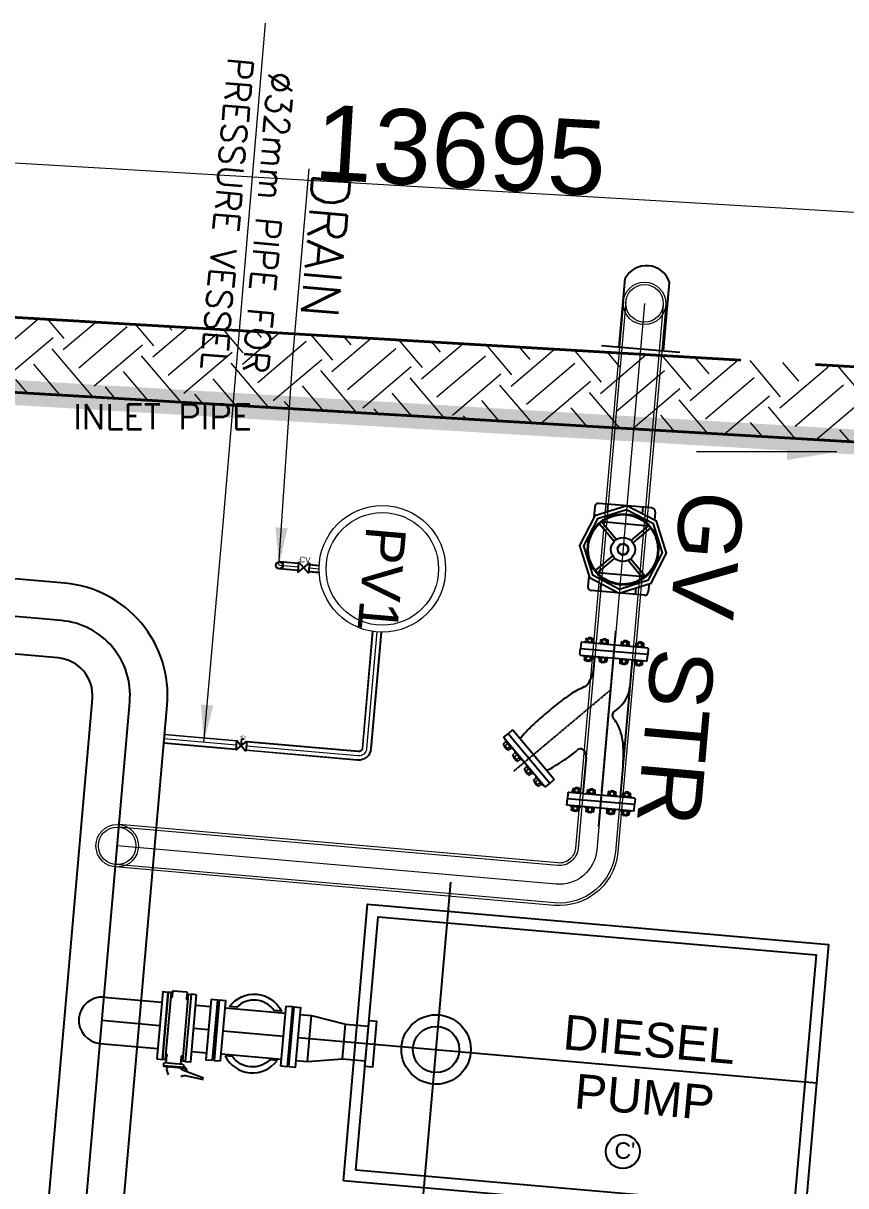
# Model space of a CAD drawing. Header units: inches. Extents: x 257070 to 799932, y -17980 to 269260.
# Drawn here: x 295210 to 298499, y 202446 to 207093 of the extents above; entities that cross this region are included whole.
import ezdxf
from ezdxf.enums import TextEntityAlignment as Align

# ---------------------------------------------------------------- set-up
doc = ezdxf.new("R2010")
doc.units = ezdxf.units.IN
doc.header["$MEASUREMENT"] = 0
doc.header["$PDMODE"] = 99
doc.header["$PDSIZE"] = 100
doc.linetypes.add('CENTER', pattern=[2, 1.25, -0.25, 0.25, -0.25])
for name, color, linetype in [('0-AES I-INFRA', 7, 'Continuous'), ('0-AES-FF-PUMP ROOM', 34, 'Continuous'), ('basement1_AP$0$A-_ROAD----_E-_-', 2, 'Continuous'), ('FIRE-HYD', 3, 'Continuous'), ('PRESSURE GAUGE', 7, 'Continuous')]:
    doc.layers.add(name, color=color, linetype=linetype)
doc.layers.add('0-AES-F-HYDRANT PIPE', color=7, linetype='Continuous', lineweight=15, true_color=0xf57247)
for name, color, linetype, lineweight in [('0-AES-F-SPRINKLER PIPE', 10, 'Continuous', 15), ('0-AES-F-TEXT', 7, 'Continuous', 15), ('0-AES-I-INFRA', 7, 'Continuous', 0), ('0-AES-P-COLD WATER SUPPLY PIPE', 5, 'Continuous', 15), ('E--CONCRETE-4', 4, 'Continuous', 40), ('F--BRICKWALL HATCH', 252, 'Continuous', 20), ('FSP', 1, 'Continuous', 5)]:
    doc.layers.add(name, color=color, linetype=linetype, lineweight=lineweight)
doc.styles.add('ARIAL', font='arial.ttf')
doc.styles.add('format', font='arial.ttf')
doc.styles.get("Standard").update_dxf_attribs({"font": 'arial.ttf'})
doc.dimstyles.new('AES-PLUMBING', dxfattribs={"dimtxt": 100, "dimasz": 100, "dimexe": 0, "dimexo": 0, "dimgap": 0.01, "dimtad": 1, "dimdec": 0, "dimdsep": 46, "dimtxsty": 'Standard', "dimcen": 10, "dimclrd": 7, "dimclre": 7, "dimclrt": 7, "dimadec": 0, "dimazin": 0, "dimtfac": 1, "dimtdec": 0, "dimtmove": 0, "dimatfit": 3, "dimfxl": 1, "dimlwd": -1, "dimlwe": -1, "dimarcsym": 1})
doc.dimstyles.new('AES-SLEEVE', dxfattribs={"dimtxt": 95, "dimasz": 75, "dimexe": 0, "dimexo": 0, "dimgap": 20, "dimtad": 1, "dimtoh": 1, "dimdec": 0, "dimzin": 1, "dimdsep": 46, "dimtxsty": 'Standard', "dimcen": 2.5, "dimclrd": 7, "dimclre": 7, "dimclrt": 7, "dimadec": 0, "dimazin": 0, "dimtfac": 1, "dimtdec": 0, "dimtmove": 0, "dimatfit": 3, "dimfxl": 0.18, "dimlwd": -1, "dimarcsym": 0})

# ---------------------------------------------------------------- blocks, each defined once
blk = doc.blocks.new('A$C3A1F5BA5')
at = {"layer": '0-AES I-INFRA', "color": 7}
for p, q in [((-3875.4, 3964.1, 0), (-3843.6, 4047.2, 17.5)), ((-3851.8, 3981, 0), (-3836, 4046.5, 17.5)), ((-4177.9, 3986.6, 0), (-4176.9, 3997.7, 0)), ((-4176.9, 3997.7, 0), (-3909.2, 3974.3, 0)), ((-4191.6, 3926.9, 0), (-4187, 3978.9, 0)), ((-4184, 3981.5, 0), (-4161.7, 3979.5, 0)), ((-4177.9, 3986.6, 0), (-3910.2, 3963.2, 0)), ((-4155.6, 3984.6, 0), (-4155.6, 3984.6, 0)), ((-3896.8, 3956.4, 0), (-3927.4, 3959, 0)), ((-3909.2, 3974.3, 0), (-3910.2, 3963.2, 0)), ((-3896.1, 3965.1, 0), (-3902.6, 3890.9, 0)), ((-3893.1, 3967.6, 0), (-3884.7, 3966.9, 0)), ((-3884.1, 3973.6, 0), (-3891.7, 3887.2, 0)), ((-3880.7, 3974.2, 0), (-3888.3, 3886.9, 0)), ((-3883.9, 3975.5, 0), (-3871.2, 3980.6, 0)), ((-3872.2, 3976.8, 0), (-3883.1, 3973.5, 0)), ((-4189, 3923.9, 0), (-4166.7, 3921.9, 0)), ((-4183.9, 3917.8, 0), (-4184.9, 3906.7, 0)), ((-4184.9, 3906.7, 0), (-3917.2, 3883.3, 0)), ((-4183.9, 3917.8, 0), (-3916.2, 3894.4, 0)), ((-4161.7, 3915.9, 0), (-4161.7, 3915.9, 0)), ((-3886.7, 3905.8, 0), (-3880.6, 3898.2, 0)), ((-3880.6, 3898.2, 0), (-3855.7, 3906.1, 0)), ((-3901.9, 3898.8, 0), (-3932.4, 3901.4, 0)), ((-3916.2, 3894.4, 0), (-3917.2, 3883.3, 0)), ((-3900, 3887.9, 0), (-3888.3, 3886.9, 0))]:
    blk.add_line(p, q, dxfattribs=at)
at = {"layer": '0-AES I-INFRA', "color": 7, "elevation": 0}
for points in [[(-3431.8, 4606.6), (-4537.5, 4703.3), (-4376.4, 6546.2), (-3270.6, 6449.5)], [(-3473.8, 4656.7), (-4487.4, 4745.3), (-4334.3, 6496.1), (-3320.7, 6407.5)], [(-3888.5, 4692.9), (-4072.8, 4709.1), (-4070.1, 4739.6), (-3885.8, 4723.5)], [(-3886.8, 4388.6), (-4127.2, 4409.6), (-4125, 4435.5), (-3884.6, 4414.5)], [(-3889.6, 4356.5), (-4130, 4377.5), (-4127.8, 4403.3), (-3887.4, 4382.3)], [(-3910.7, 4115.4), (-4151.1, 4136.4), (-4153.4, 4110.6), (-3913, 4089.6)], [(-3913.5, 4083.3), (-4153.9, 4104.3), (-4156.2, 4078.5), (-3915.8, 4057.4)], [(-4175.1, 4020), (-4177.1, 3997.7), (-3909.2, 3974.3), (-3907.3, 3996.6)], [(-3919, 3861), (-3917.1, 3883.3), (-4184.9, 3906.7), (-4186.9, 3884.4)]]:
    blk.add_lwpolyline(points, close=True, dxfattribs=at)
for points in [[(-4004.8, 4425), (-3823.5, 6497.9)], [(-3287.5, 4918.9), (-4625.4, 5035.9)], [(-4092.9, 4478.7), (-4057.8, 4614.9), (-4049.7, 4707)], [(-3908.6, 4462.6), (-3919.6, 4602.8), (-3911.5, 4695)], [(-3919.6, 4602.8), (-4057.8, 4614.9)], [(-4096.9, 4433), (-4092.9, 4478.7)], [(-3908.6, 4462.6), (-4092.9, 4478.7)], [(-3912.6, 4416.9), (-3908.6, 4462.6)], [(-4123.1, 4134), (-4102, 4375)], [(-4099.7, 4400.9), (-4099.2, 4407.2)], [(-4007.6, 4392.8), (-4007, 4399.1)], [(-3915.4, 4384.8), (-3914.9, 4391.1)], [(-4030.9, 4125.9), (-4009.8, 4367)], [(-3938.8, 4117.9), (-3917.7, 4358.9)], [(-4125.9, 4101.8), (-4125.3, 4108.2)], [(-4033.7, 4093.8), (-4033.2, 4100.1)], [(-3941.6, 4085.7), (-3941, 4092)], [(-4133.3, 4016.3), (-4128.1, 4076)], [(-4041.2, 4008.3), (-4036, 4067.9)], [(-3949.1, 4000.2), (-3943.8, 4059.9)], [(-4165.4, 3649.4), (-4145.2, 3880.8)], [(-4073.3, 3641.3), (-4053.1, 3872.7)], [(-3981.1, 3633.2), (-3960.9, 3864.7)]]:
    blk.add_lwpolyline(points, dxfattribs=at)
for points in [[(-4128.1, 4151.5, -0.561078), (-4109.9, 4358.7), (-4112.5, 4329.8, 0.463605), (-4125.5, 4180.4)], [(-3930.8, 4134.2, 0.561078), (-3912.7, 4341.5), (-3915.2, 4312.6, -0.463605), (-3928.3, 4163.1)]]:
    blk.add_lwpolyline(points, format="xyb", close=True, dxfattribs=at)
at = {"layer": '0-AES I-INFRA', "color": 7, "ltscale": 1000, "elevation": 0}
for points in [[(2117.1, 3250.6), (-5332.8, 3902, 0.414214), (-5820.3, 3492.9), (-5874.3, 2875.1, 0.414214), (-5465.2, 2387.7), (5071.6, 1466.3)], [(2104.1, 3101.1), (-5345.8, 3752.6, 0.414214), (-5670.8, 3479.8), (-5724.9, 2862.1, 0.414214), (-5452.1, 2537.1), (5084.6, 1615.7)], [(2091, 2951.7), (-5358.9, 3603.1, 0.414214), (-5521.4, 3466.8), (-5575.4, 2849, 0.414214), (-5439.1, 2686.5), (5097.7, 1765.1)]]:
    blk.add_lwpolyline(points, format="xyb", dxfattribs=at)
at = {"layer": '0-AES I-INFRA', "color": 7}
for centre, radius in [((-3548.7, 5723.6, 0), 67.8), ((-3956.5, 4977.4, 0), 138.7), ((-3956.5, 4977.4, 0), 92.5)]:
    blk.add_circle(centre, radius, dxfattribs=at)
blk.add_arc((-4073.3, 3641.3, 0), 92.5, 175.0026, 355.0026, dxfattribs=at)
at = {"layer": '0-AES I-INFRA', "color": 7, "extrusion": (0, 0, -1)}
for centre, major_axis, start_param, end_param in [((-4184.2, 3978.7, 0), (1.8, -2.14), 2.356194, 3.926991), ((-4161.2, 3985.1, 0), (4.28, 3.59), 0.785398, 2.356194), ((-3926.9, 3964.6, 0), (3.59, -4.28), 0.785398, 2.356194), ((-3893.3, 3964.8, 0), (1.8, -2.14), 2.356194, 3.926991), ((-3883.5, 3974.5, 0), (0.849, 0.713), 1.973259, 4.973773), ((-3882.8, 3965.9, 0), (4.89, -5.83), -0.626071, 0.60116), ((-3817.7, 3972.8, 0), (26.9, 22.6), 3.375043, 4.077809), ((-4188.8, 3926.7, 0), (2.14, 1.8), 2.356194, 3.926991), ((-4167.2, 3916.4, 0), (4.28, 3.59), 5.497787, 7.068583), ((-3932.9, 3895.9, 0), (4.28, 3.59), 3.926991, 5.497787), ((-3899.8, 3890.7, 0), (2.14, 1.8), 2.356194, 3.926991)]:
    blk.add_ellipse(centre, major_axis=major_axis, ratio=1, start_param=start_param, end_param=end_param, dxfattribs=at)
at = {"layer": '0-AES I-INFRA', "color": 7, "style": 'ARIAL'}
blk.add_text("C'", height=65.66, rotation=90, dxfattribs=at).set_placement((-3552.6, 5690.5, 0), align=Align.MIDDLE_LEFT)
at = {"layer": '0-AES I-INFRA', "color": 7, "insert": (-3739.4, 5304.8, 0), "char_height": 138.75, "attachment_point": 7, "rotation": 85.0026}
blk.add_mtext_dynamic_manual_height_columns('\\pi156.22176;DIESEL \\P\\pi221.71631;PUMP', width=980.071, gutter_width=25000, heights=[0], dxfattribs=at)
blk = doc.blocks.new('A$C6CDB6CA7')
at = {"layer": 'FIRE-HYD', "ltscale": 20}
for p, q in [((151, 147, 0), (151, 351, 0)), ((0, 294, 0), (0, 0, 0)), ((0, 294, 0), (303, 0, 0)), ((0, 0, 0), (303, 294, 0)), ((303, 294, 0), (303, 0, 0))]:
    blk.add_line(p, q, dxfattribs=at)
at = {"layer": 'FIRE-HYD', "ltscale": 20, "elevation": 0}
blk.add_lwpolyline([(151, 351), (218, 351)], dxfattribs=at)
at = {"layer": '0-AES-F-TEXT', "insert": (91, 444, 0), "char_height": 66.45, "attachment_point": 1}
blk.add_mtext_dynamic_manual_height_columns('\\pi6.75419;BFV', width=186.51, gutter_width=12.5, heights=[0], dxfattribs=at)
blk = doc.blocks.new('A$C5E046F5F')
at = {"color": 7}
for p, q in [((-137.8, 71.8), (-137.8, 66.8)), ((-135.5, 59.8), (-135.5, 78.8)), ((-135.5, 73.8), (-135.5, 65)), ((-75.5, 59.8), (-75.5, 78.8)), ((-75.5, 73.8), (-75.5, 65)), ((-73.1, 71.8), (-73.1, 66.8)), ((277.2, 71.8), (277.2, 66.8)), ((279.5, 59.8), (279.5, 78.8)), ((279.5, 73.8), (279.5, 65)), ((339.5, 59.8), (339.5, 78.8)), ((339.5, 73.8), (339.5, 65)), ((341.9, 71.8), (341.9, 66.8)), ((-135.5, 19.2), (-135.5, 38.2)), ((-135.5, 33.2), (-135.5, 24.4)), ((-87.5, 51.7), (291.5, 51.7)), ((-75.5, 19.2), (-75.5, 38.2)), ((-75.5, 33.2), (-75.5, 24.4)), ((279.5, 19.2), (279.5, 38.2)), ((279.5, 33.2), (279.5, 24.4)), ((339.5, 19.2), (339.5, 38.2)), ((339.5, 33.2), (339.5, 24.4)), ((-137.8, 31.2), (-137.8, 26.2)), ((-73.1, 31.2), (-73.1, 26.2)), ((45.3, 27.8), (58.7, 14.4)), ((277.2, 31.2), (277.2, 26.2)), ((341.9, 31.2), (341.9, 26.2)), ((-137.8, -26.2), (-137.8, -31.2)), ((-135.5, -38.2), (-135.5, -19.2)), ((-135.5, -24.2), (-135.5, -33)), ((-75.5, -38.2), (-75.5, -19.2)), ((-75.5, -24.2), (-75.5, -33)), ((-73.1, -26.2), (-73.1, -31.2)), ((277.2, -26.2), (277.2, -31.2)), ((279.5, -38.2), (279.5, -19.2)), ((279.5, -24.2), (279.5, -33)), ((339.5, -38.2), (339.5, -19.2)), ((339.5, -24.2), (339.5, -33)), ((341.9, -26.2), (341.9, -31.2)), ((-135.5, -78.8), (-135.5, -59.8)), ((-55.2, -51.7), (-87.5, -51.7)), ((-75.5, -78.8), (-75.5, -59.8)), ((190.5, -51.7), (291.5, -51.7)), ((279.5, -78.8), (279.5, -59.8)), ((339.5, -78.8), (339.5, -59.8)), ((-137.8, -66.8), (-137.8, -71.8)), ((-135.5, -64.8), (-135.5, -73.6)), ((-75.5, -64.8), (-75.5, -73.6)), ((-73.1, -66.8), (-73.1, -71.8)), ((277.2, -66.8), (277.2, -71.8)), ((279.5, -64.8), (279.5, -73.6)), ((339.5, -64.8), (339.5, -73.6)), ((341.9, -66.8), (341.9, -71.8)), ((267.3, -189.8), (281.7, -175.4)), ((278.1, -179), (272.4, -184.8)), ((278.3, -182), (273.9, -186.3)), ((239, -218.1), (253.5, -203.7)), ((249.8, -207.3), (244.1, -213)), ((250, -210.3), (245.7, -214.6)), ((203.7, -253.5), (218.1, -239)), ((214.5, -242.6), (208.7, -248.4)), ((214.6, -245.7), (210.3, -250)), ((175.4, -281.7), (189.8, -267.3)), ((186.2, -270.9), (180.4, -276.7)), ((186.3, -273.9), (182, -278.3))]:
    blk.add_line(p, q, dxfattribs=at)
at = {"color": 7, "linetype": 'Continuous'}
for p, q in [((-135.5, 78.8), (-135.5, 75.8)), ((-125.5, 81.8), (-125.5, 56.8)), ((-123.5, 93), (-123.5, -93)), ((-123.5, 93), (-105.5, 93)), ((-105.5, 93), (-105.5, -93)), ((-105.5, 93), (-105.5, -93)), ((-90.5, 93), (-105.5, 93)), ((-87.5, 90), (-87.5, -90)), ((-85.5, 81.8), (-85.5, 56.8)), ((-75.5, 78.8), (-75.5, 75.8)), ((279.5, 78.8), (279.5, 75.8)), ((289.5, 81.8), (289.5, 56.8)), ((291.5, 90), (291.5, -90)), ((294.5, 93), (309.5, 93)), ((309.5, 93), (309.5, -93)), ((309.5, 93), (309.5, -93)), ((327.5, 93), (309.5, 93)), ((327.5, 93), (327.5, -93)), ((329.5, 81.8), (329.5, 56.8)), ((339.5, 78.8), (339.5, 75.8)), ((-135.5, 38.2), (-135.5, 35.2)), ((-125.5, 41.2), (-125.5, 16.2)), ((-85.5, 41.2), (-85.5, 16.2)), ((-75.5, 38.2), (-75.5, 35.2)), ((279.5, 38.2), (279.5, 35.2)), ((289.5, 41.2), (289.5, 16.2)), ((329.5, 41.2), (329.5, 16.2)), ((339.5, 38.2), (339.5, 35.2)), ((-135.5, -19.2), (-135.5, -22.2)), ((-125.5, -16.2), (-125.5, -41.2)), ((-85.5, -16.2), (-85.5, -41.2)), ((-75.5, -19.2), (-75.5, -22.2)), ((279.5, -19.2), (279.5, -22.2)), ((289.5, -16.2), (289.5, -41.2)), ((329.5, -16.2), (329.5, -41.2)), ((339.5, -19.2), (339.5, -22.2)), ((-135.5, -59.8), (-135.5, -62.8)), ((-125.5, -56.8), (-125.5, -81.8)), ((-85.5, -56.8), (-85.5, -81.8)), ((-75.5, -59.8), (-75.5, -62.8)), ((279.5, -59.8), (279.5, -62.8)), ((289.5, -56.8), (289.5, -81.8)), ((329.5, -56.8), (329.5, -81.8)), ((339.5, -59.8), (339.5, -62.8)), ((-123.5, -93), (-105.5, -93)), ((-90.5, -93), (-105.5, -93)), ((294.5, -93), (309.5, -93)), ((327.5, -93), (309.5, -93)), ((259, -134.6), (134.6, -259)), ((271.5, -145.2), (145.2, -271.5)), ((271.5, -145.2), (145.2, -271.5)), ((282.1, -157.7), (157.7, -282.1)), ((259, -134.6), (260.9, -134.6)), ((260.9, -134.6), (271.5, -145.2)), ((282.1, -155.8), (271.5, -145.2)), ((282.1, -155.8), (282.1, -157.7)), ((276.7, -166), (257.9, -184.8)), ((281.7, -175.4), (279.6, -177.5)), ((248.4, -194.3), (229.6, -213)), ((253.5, -203.7), (251.3, -205.8)), ((213, -229.6), (194.3, -248.4)), ((218.1, -239), (215.9, -241.2)), ((134.6, -260.9), (134.6, -259)), ((134.6, -260.9), (145.2, -271.5)), ((155.8, -282.1), (145.2, -271.5)), ((155.8, -282.1), (157.7, -282.1)), ((184.8, -257.9), (166, -276.7)), ((189.8, -267.3), (187.6, -269.5))]:
    blk.add_line(p, q, dxfattribs=at)
at = {"color": 7, "linetype": 'CENTER'}
for p, q in [((-125.5, 79.8), (-134.5, 79.8)), ((-125.5, 74.8), (-134.5, 74.8)), ((-123.5, 82.8), (-124.5, 82.8)), ((-87.5, 82.8), (-86.5, 82.8)), ((-85.5, 79.8), (-76.5, 79.8)), ((-85.5, 74.8), (-76.5, 74.8)), ((289.5, 79.8), (280.5, 79.8)), ((289.5, 74.8), (280.5, 74.8)), ((291.5, 82.8), (290.5, 82.8)), ((327.5, 82.8), (328.5, 82.8)), ((329.5, 79.8), (338.5, 79.8)), ((329.5, 74.8), (338.5, 74.8)), ((-125.5, 64), (-134.5, 64)), ((-125.5, 58.8), (-134.5, 58.8)), ((-125.5, 39.2), (-134.5, 39.2)), ((-125.5, 34.2), (-134.5, 34.2)), ((-123.5, 55.8), (-124.5, 55.8)), ((-123.5, 42.2), (-124.5, 42.2)), ((-87.5, 55.8), (-86.5, 55.8)), ((-87.5, 42.2), (-86.5, 42.2)), ((-85.5, 64), (-76.5, 64)), ((-85.5, 58.8), (-76.5, 58.8)), ((-85.5, 39.2), (-76.5, 39.2)), ((-85.5, 34.2), (-76.5, 34.2)), ((289.5, 64), (280.5, 64)), ((289.5, 58.8), (280.5, 58.8)), ((289.5, 39.2), (280.5, 39.2)), ((289.5, 34.2), (280.5, 34.2)), ((291.5, 55.8), (290.5, 55.8)), ((291.5, 42.2), (290.5, 42.2)), ((327.5, 55.8), (328.5, 55.8)), ((327.5, 42.2), (328.5, 42.2)), ((329.5, 64), (338.5, 64)), ((329.5, 58.8), (338.5, 58.8)), ((329.5, 39.2), (338.5, 39.2)), ((329.5, 34.2), (338.5, 34.2)), ((-125.5, 23.4), (-134.5, 23.4)), ((-125.5, 18.2), (-134.5, 18.2)), ((-85.5, 23.4), (-76.5, 23.4)), ((-85.5, 18.2), (-76.5, 18.2)), ((289.5, 23.4), (280.5, 23.4)), ((289.5, 18.2), (280.5, 18.2)), ((329.5, 23.4), (338.5, 23.4)), ((329.5, 18.2), (338.5, 18.2)), ((-125.5, -18.2), (-134.5, -18.2)), ((-125.5, -23.2), (-134.5, -23.2)), ((-85.5, -18.2), (-76.5, -18.2)), ((-85.5, -23.2), (-76.5, -23.2)), ((289.5, -18.2), (280.5, -18.2)), ((289.5, -23.2), (280.5, -23.2)), ((329.5, -18.2), (338.5, -18.2)), ((329.5, -23.2), (338.5, -23.2)), ((-125.5, -34), (-134.5, -34)), ((-125.5, -39.2), (-134.5, -39.2)), ((-125.5, -58.8), (-134.5, -58.8)), ((-125.5, -63.8), (-134.5, -63.8)), ((-123.5, -42.2), (-124.5, -42.2)), ((-123.5, -55.8), (-124.5, -55.8)), ((-87.5, -42.2), (-86.5, -42.2)), ((-87.5, -55.8), (-86.5, -55.8)), ((-85.5, -34), (-76.5, -34)), ((-85.5, -39.2), (-76.5, -39.2)), ((-85.5, -58.8), (-76.5, -58.8)), ((-85.5, -63.8), (-76.5, -63.8)), ((289.5, -34), (280.5, -34)), ((289.5, -39.2), (280.5, -39.2)), ((289.5, -58.8), (280.5, -58.8)), ((289.5, -63.8), (280.5, -63.8)), ((291.5, -42.2), (290.5, -42.2)), ((291.5, -55.8), (290.5, -55.8)), ((327.5, -42.2), (328.5, -42.2)), ((327.5, -55.8), (328.5, -55.8)), ((329.5, -34), (338.5, -34)), ((329.5, -39.2), (338.5, -39.2)), ((329.5, -58.8), (338.5, -58.8)), ((329.5, -63.8), (338.5, -63.8)), ((-125.5, -74.6), (-134.5, -74.6)), ((-125.5, -79.8), (-134.5, -79.8)), ((-123.5, -82.8), (-124.5, -82.8)), ((-87.5, -82.8), (-86.5, -82.8)), ((-85.5, -74.6), (-76.5, -74.6)), ((-85.5, -79.8), (-76.5, -79.8)), ((289.5, -74.6), (280.5, -74.6)), ((289.5, -79.8), (280.5, -79.8)), ((291.5, -82.8), (290.5, -82.8)), ((327.5, -82.8), (328.5, -82.8)), ((329.5, -74.6), (338.5, -74.6)), ((329.5, -79.8), (338.5, -79.8)), ((247.7, -192.1), (248.4, -192.8)), ((255.8, -184), (256.5, -184.8)), ((259.4, -183.3), (265.9, -189.8)), ((264.4, -178.3), (270.9, -184.8)), ((271.6, -171.1), (278.1, -177.5)), ((275.2, -167.4), (281.7, -173.9)), ((276, -163.8), (276.7, -164.6)), ((227.5, -212.3), (228.2, -213)), ((231.1, -211.6), (237.6, -218.1)), ((236.1, -206.6), (242.6, -213)), ((243.3, -199.3), (249.8, -205.8)), ((247, -195.7), (253.5, -202.2)), ((184, -255.8), (184.8, -256.5)), ((192.1, -247.7), (192.8, -248.4)), ((195.7, -247), (202.2, -253.5)), ((200.8, -241.9), (207.3, -248.4)), ((208, -234.7), (214.5, -241.2)), ((211.6, -231.1), (218.1, -237.6)), ((212.3, -227.5), (213, -228.2)), ((163.8, -276), (164.6, -276.7)), ((167.4, -275.2), (173.9, -281.7)), ((172.5, -270.2), (179, -276.7)), ((179.7, -263), (186.2, -269.5)), ((183.3, -259.4), (189.8, -265.9))]:
    blk.add_line(p, q, dxfattribs=at)
at = {"color": 8, "linetype": 'CENTER'}
for p, q in [((378, 0), (-163.5, 0)), ((0, 0), (246.4, -246.4))]:
    blk.add_line(p, q, dxfattribs=at)
at = {"color": 7}
for centre, radius, start, end in [((-134.8, 71.8), 3, 105.67, 180), ((-134.8, 66.8), 3, 180, 254.33), ((-134.5, 78.8), 1, 90, 180), ((-134.5, 75.8), 1, 180, 270), ((-134.5, 73.8), 1, 90, 180), ((-134.5, 65), 1, 180, 270), ((-124.5, 81.8), 1, 90, 180), ((-86.5, 81.8), 1, 0, 90), ((-76.5, 78.8), 1, 0, 90), ((-76.5, 75.8), 1, 270, 0), ((-76.5, 73.8), 1, 0, 90), ((-76.5, 65), 1, 270, 0), ((-76.1, 71.8), 3, 0, 74.33), ((-76.1, 66.8), 3, 285.67, 0), ((280.2, 71.8), 3, 105.67, 180), ((280.2, 66.8), 3, 180, 254.33), ((280.5, 78.8), 1, 90, 180), ((280.5, 75.8), 1, 180, 270), ((280.5, 73.8), 1, 90, 180), ((280.5, 65), 1, 180, 270), ((290.5, 81.8), 1, 90, 180), ((328.5, 81.8), 1, 0, 90), ((338.5, 78.8), 1, 0, 90), ((338.5, 75.8), 1, 270, 0), ((338.5, 73.8), 1, 0, 90), ((338.5, 65), 1, 270, 0), ((338.9, 71.8), 3, 0, 74.33), ((338.9, 66.8), 3, 285.67, 0), ((-134.8, 31.2), 3, 105.67, 180), ((-134.5, 63), 1, 90, 180), ((-134.5, 59.8), 1, 180, 270), ((-134.5, 38.2), 1, 90, 180), ((-134.5, 35.2), 1, 180, 270), ((-134.5, 33.2), 1, 90, 180), ((-124.5, 56.8), 1, 180, 270), ((-124.5, 41.2), 1, 90, 180), ((-86.5, 56.8), 1, 270, 0), ((-86.5, 41.2), 1, 0, 90), ((-76.5, 63), 1, 0, 90), ((-76.5, 59.8), 1, 270, 0), ((-76.5, 38.2), 1, 0, 90), ((-76.5, 35.2), 1, 270, 0), ((-76.5, 33.2), 1, 0, 90), ((-76.1, 31.2), 3, 0, 74.33), ((-12.4, -29.9), 81.6, 45, 90), ((145.8, -50.5), 93.9, 112.0367, 134.3395), ((178.9, -132.4), 182.3, 99.5178, 112.0367), ((200.9, -263.2), 314.9, 90, 99.5178), ((200.9, -263.2), 314.9, 89.4108, 90), ((280.2, 31.2), 3, 105.67, 180), ((280.5, 63), 1, 90, 180), ((280.5, 59.8), 1, 180, 270), ((280.5, 38.2), 1, 90, 180), ((280.5, 35.2), 1, 180, 270), ((280.5, 33.2), 1, 90, 180), ((290.5, 56.8), 1, 180, 270), ((290.5, 41.2), 1, 90, 180), ((328.5, 56.8), 1, 270, 0), ((328.5, 41.2), 1, 0, 90), ((338.5, 63), 1, 0, 90), ((338.5, 59.8), 1, 270, 0), ((338.5, 38.2), 1, 0, 90), ((338.5, 35.2), 1, 270, 0), ((338.5, 33.2), 1, 0, 90), ((338.9, 31.2), 3, 0, 74.33), ((-134.8, 26.2), 3, 180, 254.33), ((-134.5, 24.4), 1, 180, 270), ((-134.5, 22.4), 1, 90, 180), ((-134.5, 19.2), 1, 180, 270), ((-76.5, 24.4), 1, 270, 0), ((-76.5, 22.4), 1, 0, 90), ((-76.5, 19.2), 1, 270, 0), ((-76.1, 26.2), 3, 285.67, 0), ((68.4, 24), 13.6, 225, 319.4839), ((96.4, 0), 23.3, 134.3395, 139.4839), ((280.2, 26.2), 3, 180, 254.33), ((280.5, 24.4), 1, 180, 270), ((280.5, 22.4), 1, 90, 180), ((280.5, 19.2), 1, 180, 270), ((338.5, 24.4), 1, 270, 0), ((338.5, 22.4), 1, 0, 90), ((338.5, 19.2), 1, 270, 0), ((338.9, 26.2), 3, 285.67, 0), ((-134.8, -26.2), 3, 105.67, 180), ((-134.8, -31.2), 3, 180, 254.33), ((-134.5, -19.2), 1, 90, 180), ((-134.5, -22.2), 1, 180, 270), ((-134.5, -24.2), 1, 90, 180), ((-76.5, -19.2), 1, 0, 90), ((-76.5, -22.2), 1, 270, 0), ((-76.5, -24.2), 1, 0, 90), ((-76.1, -26.2), 3, 0, 74.33), ((-76.1, -31.2), 3, 285.67, 0), ((280.2, -26.2), 3, 105.67, 180), ((280.2, -31.2), 3, 180, 254.33), ((280.5, -19.2), 1, 90, 180), ((280.5, -22.2), 1, 180, 270), ((280.5, -24.2), 1, 90, 180), ((338.5, -19.2), 1, 0, 90), ((338.5, -22.2), 1, 270, 0), ((338.5, -24.2), 1, 0, 90), ((338.9, -26.2), 3, 0, 74.33), ((338.9, -31.2), 3, 285.67, 0), ((-134.8, -66.8), 3, 105.67, 180), ((-134.5, -33), 1, 180, 270), ((-134.5, -35), 1, 90, 180), ((-134.5, -38.2), 1, 180, 270), ((-134.5, -59.8), 1, 90, 180), ((-134.5, -62.8), 1, 180, 270), ((-134.5, -64.8), 1, 90, 180), ((-124.5, -41.2), 1, 180, 270), ((-124.5, -56.8), 1, 90, 180), ((-86.5, -41.2), 1, 270, 0), ((-86.5, -56.8), 1, 0, 90), ((-76.5, -33), 1, 270, 0), ((-76.5, -35), 1, 0, 90), ((-76.5, -38.2), 1, 270, 0), ((-76.5, -59.8), 1, 0, 90), ((-76.5, -62.8), 1, 270, 0), ((-76.5, -64.8), 1, 0, 90), ((-76.1, -66.8), 3, 0, 74.33), ((-55.2, -133.3), 81.6, 52.3876, 90), ((182.9, -67.7), 13.6, 124.2939, 228.6897), ((190.5, -78.9), 27.2, 90, 124.2939), ((280.2, -66.8), 3, 105.67, 180), ((280.5, -33), 1, 180, 270), ((280.5, -35), 1, 90, 180), ((280.5, -38.2), 1, 180, 270), ((280.5, -59.8), 1, 90, 180), ((280.5, -62.8), 1, 180, 270), ((280.5, -64.8), 1, 90, 180), ((290.5, -41.2), 1, 180, 270), ((290.5, -56.8), 1, 90, 180), ((328.5, -41.2), 1, 270, 0), ((328.5, -56.8), 1, 0, 90), ((338.5, -33), 1, 270, 0), ((338.5, -35), 1, 0, 90), ((338.5, -38.2), 1, 270, 0), ((338.5, -59.8), 1, 0, 90), ((338.5, -62.8), 1, 270, 0), ((338.5, -64.8), 1, 0, 90), ((338.9, -66.8), 3, 0, 74.33), ((-134.8, -71.8), 3, 180, 254.33), ((-134.5, -73.6), 1, 180, 270), ((-134.5, -75.6), 1, 90, 180), ((-134.5, -78.8), 1, 180, 270), ((-124.5, -81.8), 1, 180, 270), ((-86.5, -81.8), 1, 270, 0), ((-76.5, -73.6), 1, 270, 0), ((-76.5, -75.6), 1, 0, 90), ((-76.5, -78.8), 1, 270, 0), ((-76.1, -71.8), 3, 285.67, 0), ((-13.7, -79.5), 13.6, 27.1902, 52.3876), ((179.8, 20), 204, 207.1902, 218.3517), ((99.9, -162.1), 112.1, 44.9609, 48.6897), ((-18.2, -280), 278.9, 41.2571, 44.9609), ((-223, -459.6), 551.3, 38.623, 41.2571), ((280.2, -71.8), 3, 180, 254.33), ((280.5, -73.6), 1, 180, 270), ((280.5, -75.6), 1, 90, 180), ((280.5, -78.8), 1, 180, 270), ((290.5, -81.8), 1, 180, 270), ((328.5, -81.8), 1, 270, 0), ((338.5, -73.6), 1, 270, 0), ((338.5, -75.6), 1, 0, 90), ((338.5, -78.8), 1, 270, 0), ((338.9, -71.8), 3, 285.67, 0), ((417.6, 208.1), 507.2, 218.3517, 222.2359), ((-223, -459.6), 551.3, 35.9888, 38.623), ((783.4, 540.2), 1001.3, 222.2359, 225), ((-2.5, -299.6), 278.9, 30.8235, 35.9888), ((783.4, 540.2), 1001.3, 225, 227.7641), ((257.2, -184), 1.02, 225, 315), ((266.6, -189.1), 1.02, 225, 315), ((271.8, -184.2), 3.06, 240.67, 315), ((270.2, -185.5), 1.02, 315, 45), ((271.6, -184), 1.02, 225, 315), ((276, -165.3), 1.02, 315, 45), ((277.4, -178.3), 1.02, 315, 45), ((278.8, -176.8), 1.02, 225, 315), ((276.1, -179.8), 3.06, 315, 29.33), ((281, -174.7), 1.02, 315, 45), ((451.3, 174.4), 507.2, 227.7641, 231.6483), ((263.2, -63.4), 204, 231.6483, 238.4454), ((228.9, -212.3), 1.02, 225, 315), ((238.3, -217.4), 1.02, 225, 315), ((243.5, -212.5), 3.06, 240.67, 315), ((243.3, -212.3), 1.02, 225, 315), ((241.9, -213.8), 1.02, 315, 45), ((247.7, -193.6), 1.02, 315, 45), ((250.6, -205.1), 1.02, 225, 315), ((249.1, -206.6), 1.02, 315, 45), ((247.8, -208.1), 3.06, 315, 29.33), ((252.7, -202.9), 1.02, 315, 45), ((193.6, -247.7), 1.02, 225, 315), ((202.9, -252.7), 1.02, 225, 315), ((208.1, -247.8), 3.06, 240.67, 315), ((208, -247.7), 1.02, 225, 315), ((206.6, -249.1), 1.02, 315, 45), ((212.3, -228.9), 1.02, 315, 45), ((215.2, -240.5), 1.02, 225, 315), ((213.8, -241.9), 1.02, 315, 45), ((212.5, -243.5), 3.06, 315, 29.33), ((217.4, -238.3), 1.02, 315, 45), ((165.3, -276), 1.02, 225, 315), ((174.7, -281), 1.02, 225, 315), ((179.8, -276.1), 3.06, 240.67, 315), ((178.3, -277.4), 1.02, 315, 45), ((179.7, -276), 1.02, 225, 315), ((184, -257.2), 1.02, 315, 45), ((185.5, -270.2), 1.02, 315, 45), ((186.9, -268.7), 1.02, 225, 315), ((184.2, -271.8), 3.06, 315, 29.33), ((189.1, -266.6), 1.02, 315, 45)]:
    blk.add_arc(centre, radius, start, end, dxfattribs=at)
at = {"color": 7, "linetype": 'Continuous'}
for centre, start, end in [((-90.5, 90), 0, 90), ((294.5, 90), 90, 180), ((-90.5, -90), 270, 0), ((294.5, -90), 180, 270)]:
    blk.add_arc(centre, 3, start, end, dxfattribs=at)
blk = doc.blocks.new('KGAT65P')
for p, q in [((-0.0585, 0.0338), (-0.0585, -0.0376)), ((-0.0536, 0.0387), (-0.0424, 0.0387)), ((-0.0341, 0.0316), (-0.0341, -0.0316)), ((0.0343, 0.0316), (0.0343, -0.0316)), ((0.0427, 0.0387), (0.0538, 0.0387)), ((0.0587, 0.0338), (0.0587, -0.0376)), ((-0.0585, 0.0216), (-0.0495, 0.0216)), ((0.0498, 0.0216), (0.0587, 0.0216)), ((-0.0585, -0.0254), (-0.0479, -0.0254)), ((0.0482, -0.0254), (0.0587, -0.0254)), ((-0.0536, -0.0425), (-0.0389, -0.0425)), ((0.0392, -0.0425), (0.0538, -0.0425))]:
    blk.add_line(p, q)
at = {"color": 1}
for p, q in [((-0.0126, 0.0097), (-0.0343, 0.0313)), ((-0.0098, 0.0126), (-0.0315, 0.0342)), ((0.0116, 0.0113), (0.0331, 0.0328)), ((0.0144, 0.0085), (0.0359, 0.0299)), ((-0.0342, -0.0315), (-0.0125, -0.0099)), ((-0.0313, -0.0343), (-0.0097, -0.0127)), ((0.0316, -0.0343), (0.01, -0.0128)), ((0.0344, -0.0315), (0.0129, -0.01))]:
    blk.add_line(p, q, dxfattribs=at)
at = {"color": 2}
blk.add_lwpolyline([(-0.0585, 0), (-0.0413, -0.0414), (0.0001, -0.0586), (0.0416, -0.0414), (0.0587, 0), (0.0416, 0.0414), (0.0001, 0.0586), (-0.0413, 0.0414)], close=True, dxfattribs=at)
at = {"color": 1}
blk.add_lwpolyline([(-0.0531, 0), (-0.0375, -0.0376), (0.0001, -0.0532), (0.0377, -0.0376), (0.0533, 0), (0.0377, 0.0376), (0.0001, 0.0532), (-0.0375, 0.0376)], close=True, dxfattribs=at)
blk.add_lwpolyline([(-0.0008, -0.0079), (0.005, -0.0062), (0.0079, -0.001), (0.0062, 0.0047), (0.001, 0.0076), (-0.0047, 0.006), (-0.0076, 0.0008), (-0.006, -0.005)], close=True)
blk.add_circle((0.0001, 0), 0.0475)
at = {"color": 8}
for centre, radius in [((0.0001, 0), 0.0465), ((0, 0), 0.00715)]:
    blk.add_circle(centre, radius, dxfattribs=at)
at = {"color": 1}
blk.add_circle((0.0002, 0), 0.0161, dxfattribs=at)
for centre, start, end in [((-0.0536, 0.0338), 90, 180), ((0.0538, 0.0338), 0, 90), ((-0.0536, -0.0376), 180, 270), ((0.0538, -0.0376), 270, 0)]:
    blk.add_arc(centre, 0.00488, start, end)
blk = doc.blocks.new('A$C16697E98')
at = {"xscale": 999.9999997962732, "yscale": 999.9999997962732, "zscale": 999.9999997962732}
blk.add_blockref('KGAT65P', (0, 0), dxfattribs=at)
blk = doc.blocks.new('A$C26B45B78')
at = {"layer": 'FIRE-HYD', "color": 7, "ltscale": 20}
for p, q in [((-33.3, 32.4), (-33.3, -32.4)), ((-33.3, 32.4), (33.3, -32.4)), ((-33.3, -32.4), (33.3, 32.4)), ((33.3, 32.4), (33.3, -32.4))]:
    blk.add_line(p, q, dxfattribs=at)
at = {"layer": '0-AES-F-TEXT', "insert": (-91, 65.4, 0), "char_height": 35, "attachment_point": 1}
blk.add_mtext_dynamic_manual_height_columns('\\pi60.7026;CV', width=186.511, gutter_width=12.5, heights=[0], dxfattribs=at)
blk = doc.blocks.new('*D676')
at = {"layer": '0-AES-F-SPRINKLER PIPE', "color": 7, "ltscale": 1000, "transparency": 16777216}
for p, q in [((290060.2, 205918.2), (290114.1, 206833.5)), ((290413.6, 206815.9), (303485.7, 206046.1)), ((303731.3, 205113.1), (303785.2, 206028.5))]:
    blk.add_line(p, q, dxfattribs=at)
for points in [[(290416.5, 206865.8), (290410.6, 206766), (290114.1, 206833.5)], [(303488.7, 206096), (303482.8, 205996.2), (303785.2, 206028.5)]]:
    blk.add_solid(points, dxfattribs=at)
at = {"layer": 'DEFPOINTS', "color": 0, "ltscale": 1000, "transparency": 16777216}
for p in [(303785.2, 206028.5), (290060.2, 205918.2, 0), (303731.3, 205113.1, 0)]:
    blk.add_point(p, dxfattribs=at)
at = {"layer": '0-AES-F-SPRINKLER PIPE', "color": 7, "ltscale": 1000, "transparency": 16777216, "insert": (296958.7, 206584), "char_height": 300, "attachment_point": 5, "rotation": 356.6298}
blk.add_mtext('13695', dxfattribs=at)
blk = doc.blocks.new('A$C75874F57')
at = {"layer": 'F--BRICKWALL HATCH', "ltscale": 0.1}
h = blk.add_hatch(dxfattribs=at)
h.set_pattern_fill('AR-HBONE', color=8, angle=40, style=0)
h.set_pattern_definition([(85, (-281604.99, -900691.52), (-92.358358, 110.068405), [304.8, -101.6]), (175, (-281596.14, -900590.31), (-92.358358, 110.068405), [304.8, -101.6])])
h.paths.add_polyline_path([(13592.2, -10567.2), (13330.2, -10551.8), (12238.7, -11220.2), (6810, -16497.2), (4893.1, -19436.7, 0.015017), (5012.1, -19529), (6926.5, -16593.2), (12331.2, -11339.4)])
h.paths.add_polyline_path([(2951.4, -20065.4), (4318.7, -20176.6), (4394.6, -19242.8), (3027.4, -19131.7)], flags=9)

msp = doc.modelspace()

# ---------------------------------------------------------------- hatches: boundary and pattern name
at = {"layer": 'F--BRICKWALL HATCH'}
h = msp.add_hatch(dxfattribs=at)
h.set_pattern_fill('EARTH', color=8, scale=40, angle=40.3507, style=0)
h.set_pattern_definition([(40.35072, (-65383.54, 18032.37), (29.11621, 358.02828), [254, -254]), (40.35072, (-65445.2, 18104.96), (29.11621, 358.02828), [254, -254]), (40.35072, (-65506.88, 18177.55), (29.11621, 358.02828), [254, -254]), (130.35072, (-65503.24, 18222.3), (-358.02828, 29.11621), [254, -254]), (130.35072, (-65430.65, 18283.97), (-358.02828, 29.11621), [254, -254]), (130.35072, (-65358.06, 18345.64), (-358.02828, 29.11621), [254, -254])])
h.paths.add_polyline_path([(303917, 205402.7), (290084.5, 206217.3), (290060.2, 205918.2), (303993.3, 205097.7), (303993.5, 205097.8), (303836.8, 205353.7)])

# ---------------------------------------------------------------- linework, layer by layer
at = {"layer": '0-AES-F-HYDRANT PIPE', "ltscale": 1000, "elevation": 0}
for points in [[(296641.9, 204658.3), (296601.2, 204192.2, -0.414214), (296546.9, 204146.6), (296100.4, 204185.7)], [(296639.8, 204658.5), (296599.1, 204192.4, -0.414214), (296547.1, 204148.8), (296100.6, 204187.8)], [(296623.9, 204659.9), (296583.1, 204193.8, -0.414214), (296548.5, 204164.7), (296102, 204203.7)], [(296607.9, 204661.3), (296567.2, 204195.2, -0.414214), (296549.8, 204180.6), (296103.4, 204219.7)], [(296605.8, 204661.5), (296565.1, 204195.4, -0.414214), (296550, 204182.8), (296103.6, 204221.8)]]:
    msp.add_lwpolyline(points, format="xyb", dxfattribs=at)
for points in [[(296059.9, 204189.2), (295772.2, 204214.4)], [(296060, 204191.3), (295772.3, 204216.5)], [(296061.4, 204207.3), (295773.7, 204232.4)], [(296062.8, 204223.2), (295775.1, 204248.4)], [(296063, 204225.4), (295775.3, 204250.5)]]:
    msp.add_lwpolyline(points, dxfattribs=at)
at = {"layer": '0-AES-F-HYDRANT PIPE', "color": 7}
for radius in [253.1, 225]:
    msp.add_circle((296645.9, 204912.1, 0), radius, dxfattribs=at)
at = {"layer": '0-AES-F-SPRINKLER PIPE', "color": 2, "ltscale": 1000, "const_width": 100, "elevation": 0}
msp.add_lwpolyline([(289015.1, 193067.5), (290060.2, 205918.2), (303731.3, 205113.1), (305086.8, 203435.9), (301055.4, 200208.1), (295964.1, 193675.6), (295323.5, 192554.5)], close=True, dxfattribs=at)
at = {"layer": '0-AES-FF-PUMP ROOM', "color": 1}
for p, q in [((297592.4, 205799.3, 0), (297616.3, 206072.5, 0)), ((297592.4, 205799.3, 0), (297616.3, 206072.5, 0)), ((297770.5, 205783.7, 0), (297794.4, 206056.9, 0)), ((297770.5, 205783.7, 0), (297794.4, 206056.9, 0)), ((297521.8, 205805.4, 0), (297834.6, 205778.1, 0)), ((297521.8, 205805.4, 0), (297834.6, 205778.1, 0))]:
    msp.add_line(p, q, dxfattribs=at)
msp.add_arc((297702.1, 206027, 0), 97.1, 17.9579, 152.0473, dxfattribs=at)
msp.add_arc((297702.1, 206027, 0), 97.1, 17.9579, 152.0473, dxfattribs=at)
at = {"layer": '0-AES-I-INFRA', "elevation": 0}
for points in [[(296308.1, 204903.9), (296233.2, 204910.5)], [(296308.3, 204906.9), (296233.4, 204913.5)], [(296309.4, 204919.4), (296234.5, 204925.9)], [(296310.5, 204931.8), (296235.6, 204938.4)], [(296310.8, 204934.8), (296235.9, 204941.4)], [(296353.1, 204915.6), (296392.8, 204912.1)], [(296354.2, 204928), (296393.9, 204924.5)], [(296354.4, 204931), (296394.2, 204927.5)], [(296351.7, 204900.1), (296391.5, 204896.6)], [(296352, 204903.1), (296391.7, 204899.6)]]:
    msp.add_lwpolyline(points, dxfattribs=at)
at = {"layer": '0-AES-I-INFRA'}
for radius in [15.5, 12.5]:
    msp.add_circle((296234.5, 204925.9, 0), radius, dxfattribs=at)
at = {"layer": '0-AES-P-COLD WATER SUPPLY PIPE', "ltscale": 1000, "elevation": 0}
for points in [[(297619.3, 205979.8), (297428.3, 203794.8, -0.414214), (297347, 203726.6), (295592.3, 203880.1)], [(297609.4, 205980.6), (297418.3, 203795.7, -0.414214), (297347.9, 203736.6), (295593.2, 203890)], [(297778.7, 205965.8), (297587.7, 203780.9, -0.414214), (297333.1, 203567.2), (295578.4, 203720.7)], [(297768.8, 205966.7), (297577.7, 203781.7, -0.414214), (297334, 203577.2), (295579.3, 203730.6)], [(297694.1, 205973.2), (297503, 203788.3, -0.414214), (297340.5, 203651.9), (295585.8, 203805.3)]]:
    msp.add_lwpolyline(points, format="xyb", dxfattribs=at)
at = {"layer": '0-AES-P-COLD WATER SUPPLY PIPE', "ltscale": 1000}
for centre, radius in [((297694.1, 205973.2, 0), 85), ((297694.1, 205973.2, 0), 75), ((295585.8, 203805.3, 0), 85), ((295585.8, 203805.3, 0), 75)]:
    msp.add_circle(centre, radius, dxfattribs=at)
at = {"layer": 'basement1_AP$0$A-_ROAD----_E-_-', "color": 8}
msp.add_arc((323858.6, 177043.1, 0), 27129.2, 45.21221, 168.24385, dxfattribs=at)
at = {"layer": 'E--CONCRETE-4', "color": 8, "ltscale": 100}
for p, q in [((290084.5, 206217.3, 0), (298078.7, 205746.5, 0)), ((290060.2, 205918.2, 0), (303993.6, 205097.7, 0))]:
    msp.add_line(p, q, dxfattribs=at)
at = {"layer": 'E--CONCRETE-4', "color": 8, "ltscale": 100, "elevation": 0}
msp.add_lwpolyline([(298378.2, 205728.9), (303917.2, 205402.7), (306671.8, 207089.7)], dxfattribs=at)

# ---------------------------------------------------------------- block references
at = {"layer": '0-AES I-INFRA', "ltscale": 1000}
for name, p, xscale, yscale, zscale, rotation in [('A$C16697E98', (297608.1, 204990.1, 0), 2.987169229352588, 2.987169229352588, 2.987169229352588, 265.002606605581), ('A$C5E046F5F', (297559, 204428.6, 0), 1.450538998449983, 1.450538998449983, 1.450538998449983, 265.0026065547348)]:
    msp.add_blockref(name, p, dxfattribs=dict(at, xscale=xscale, yscale=yscale, zscale=zscale, rotation=rotation))
at = {"layer": '0-AES-F-SPRINKLER PIPE', "ltscale": 1000, "rotation": 270.0000000000172}
msp.add_blockref('A$C3A1F5BA5', (291883.5, 199034.5, 0), dxfattribs=at)
at = {"layer": '0-AES-I-INFRA', "color": 7, "xscale": 0.6580194755557225, "yscale": 0.6580194755557225, "zscale": 0.6580194755557225, "rotation": 355.0026065922011}
msp.add_blockref('A$C26B45B78', (296331.3, 204917.5, 0), dxfattribs=at)
at = {"layer": 'E--CONCRETE-4', "color": 8, "ltscale": 100}
msp.add_blockref('A$C75874F57', (290398.6, 215633, 0), dxfattribs=at)
at = {"layer": 'FSP', "xscale": 0.1346350899519942, "yscale": 0.1346350899519942, "zscale": 0.1346350899519942, "rotation": 355.0026065920358}
msp.add_blockref('A$C6CDB6CA7', (296059.7, 204187.6, 0), dxfattribs=at)

# ---------------------------------------------------------------- texts
at = {"layer": '0-AES I-INFRA', "style": 'ARIAL'}
for s, p in [('GV', (297841.4, 205231.9, 0)), ('STR', (297724.5, 204601.1, 0))]:
    msp.add_text(s, height=252, rotation=265.0026, dxfattribs=at).set_placement(p)
at = {"layer": '0-AES-F-HYDRANT PIPE', "insert": (295920.9, 205712.6), "char_height": 100, "attachment_point": 9, "rotation": 265.0026}
msp.add_mtext_dynamic_manual_height_columns('{\\Fromans|c0;∅32mm PIPE FOR PRESSURE VESSEL}', width=1410.524, gutter_width=12.5, heights=[0], dxfattribs=at)
at = {"layer": '0-AES-I-INFRA', "insert": (296468.2, 205909.2), "char_height": 150, "attachment_point": 3, "rotation": 265.0026}
msp.add_mtext_dynamic_manual_height_columns('\\pi85.9185;{\\Fromans|c0;DRAIN}', width=615.786, gutter_width=25000, heights=[0], dxfattribs=at)
at = {"layer": '0-AES-P-COLD WATER SUPPLY PIPE', "color": 7, "insert": (295767.3, 205570.9, 0), "char_height": 100, "width": 948.619, "attachment_point": 2, "style": 'format'}
msp.add_mtext('{\\Fromans|c0;INLET PIPE}', dxfattribs=at)
at = {"layer": 'PRESSURE GAUGE', "color": 7, "insert": (296705, 204653.2, 0), "char_height": 159.39, "attachment_point": 3, "rotation": 265.0026}
msp.add_mtext_dynamic_manual_height_columns('PV1', width=497.363, gutter_width=12.5, heights=[0], dxfattribs=at)

# ---------------------------------------------------------------- dimensions: what is measured, and where the dimension line sits
at = {"layer": '0-AES-F-SPRINKLER PIPE', "ltscale": 1000}
dim = msp.add_aligned_dim(p1=(290060.2, 205918.2, 0), p2=(303731.3, 205113.1, 0), distance=916.9, dimstyle='AES-PLUMBING', override={"dimtxt": 300, "dimasz": 300, "dimfxl": 0.18}, dxfattribs=at)
dim.commit()
dim.dimension.update_dxf_attribs({"geometry": '*D676', "text_midpoint": (296958.7, 206584)})

# ---------------------------------------------------------------- leaders
at = {"layer": '0-AES-F-SPRINKLER PIPE'}
msp.add_leader([(295932.3, 204218.6), (296009.6, 205091.8), (296178.4, 207092.8)], dimstyle='AES-SLEEVE', override={"dimasz": 150, "dimtad": 0, "dimfxl": 13, "dimtfill": 1, "dimarcsym": 1}, dxfattribs=at)
at = {"layer": '0-AES-I-INFRA'}
msp.add_leader([(296232.6, 204926.8), (296289, 205773), (296353.6, 206511.5)], dimstyle='AES-SLEEVE', override={"dimasz": 150, "dimtad": 0, "dimfxl": 13, "dimtfill": 1, "dimarcsym": 1}, dxfattribs=at)
at = {"layer": '0-AES-P-COLD WATER SUPPLY PIPE'}
msp.add_leader([(298463.3, 205379.6, 0), (297902.3, 205379.6, 0)], dimstyle='AES-PLUMBING', override={"dimasz": 200, "dimgap": 0.01, "dimtad": 0, "dimfxl": 0.18}, dxfattribs=at)

doc.saveas('drawing.dxf')
